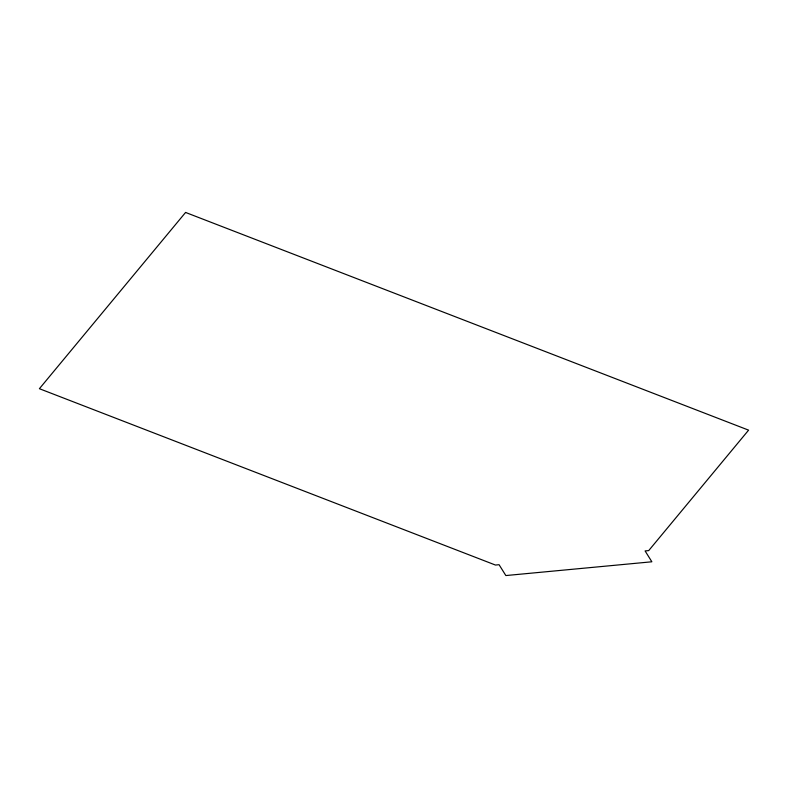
<?xml version="1.0" encoding="UTF-8"?>
<svg xmlns="http://www.w3.org/2000/svg" width="788" height="788" viewBox="0 0 788 788"><rect width="100%" height="100%" fill="white"/><g stroke="black" fill="none" stroke-linecap="round" stroke-linejoin="round"><path stroke-width="1.18" d="M185.574 212.445L39.4 388.701L495.445 565.045L499.07 564.7L505.847 575.555L651.863 561.785L645.086 550.93L648.711 550.595L748.6 430.149L185.574 212.445"/></g></svg>
